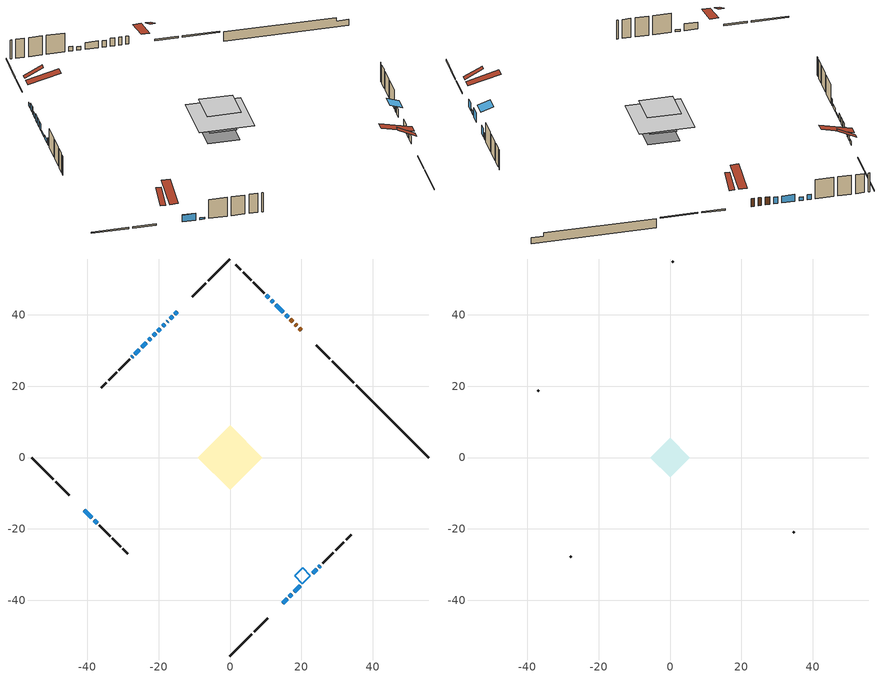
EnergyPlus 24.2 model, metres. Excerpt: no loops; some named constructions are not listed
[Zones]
conditioned space
 floor outside (Floor1 construction): -4.33,0 0,4.33 4.33,0 0,-4.33 z0.77
 floor outside (Floor3 construction): -2.26,0 0,2.26 2.26,0 0,-2.26 z0.77
 floor adiabatic (AdiabaticFloorConstruction): -9,0 0,9 9,0 0,-9 z3.21
 floor foundation (Slab1 construction): -5.07,0.12 -0.12,5.07 5.07,-0.12 0.12,-5.07 z-1.62
 wall outside (RimJoist1 construction): 0,-55.62 6.1,-49.52 / -55.62,0 -49.52,-6.1 / 0,55.62 -6.1,49.52 / 34.7,20.92 28.6,27.02 z0.77:1.07
 wall outside (RimJoist2 construction): 6.76,-48.86 10.56,-45.06 / -48.86,-6.76 -45.06,-10.56 / -6.76,48.86 -10.56,45.06 / 27.94,27.67 24.14,31.47 z0.77:1.07
 wall outside (AdiabaticWallConstruction 1): 19.92,35.7 19.42,36.19 / 18.77,36.85 18.27,37.34 / 17.62,38 16.94,38.68 z0.77:2.8
 wall outside (AdiabaticWallConstruction): 16.29,39.33 15.64,39.98 / -16.08,39.53 -16.73,38.89 / -19.54,36.08 -20.19,35.43 / -20.84,34.77 -21.49,34.13 / -22.15,33.47 -22.79,32.82 z0.77:2.5; 14.98,40.64 12.83,42.79 / -40.84,-14.78 -38.68,-16.94 z0.77:2.52; 12.17,43.45 11.52,44.1 / -14.78,40.84 -15.43,40.19 / -25.4,30.22 -26.64,28.98 z0.77:1.69; -17.39,38.23 -17.57,38.05 / -27.3,28.32 -27.48,28.14 z0.77:2.55; 14.78,-40.84 16,-39.61 z0.77:2.78; 16.66,-38.96 17.31,-38.31 z0.77:1.71; 17.96,-37.65 19.63,-35.98 z0.77:3.13; -18.22,37.39 -18.88,36.73 / 10.87,44.75 10.21,45.41 z0.77:1.99; -38.02,-17.59 -37.23,-18.39 z0.77:1.25; -23.45,32.17 -24.74,30.87 z0.77:1.23; 23.2,-32.42 24.26,-31.35 z0.77:2.85; 24.92,-30.7 25.32,-30.3 z0.77:2.3
 wall outside (Wall1 construction): 25.97,-29.65 28.95,-26.67 / -36.58,-19.04 -33.6,-22.02 / -28.13,27.48 -31.11,24.51 / 9.55,46.07 6.57,49.05 z0.77:5.65
 wall outside (Wall2 construction): 29.61,-26.01 31.87,-23.75 / -32.94,-22.68 -30.68,-24.94 / -31.77,23.85 -34.03,21.59 / 5.92,49.7 3.65,51.96 z0.77:5.65
 wall outside (Wall3 construction): 32.53,-23.09 33.93,-21.69 / -30.02,-25.6 -28.62,-27 / -34.69,20.93 -36.09,19.53 / 3,52.62 1.59,54.03 z0.77:5.65
 wall foundation (FoundationWall1 construction): 35.36,20.26,-1.62 35.36,20.26,0.77 53.59,2.03,0.77 53.59,2.03,-0.1 55.62,0,-0.1 55.62,0,-1.62
 window (WindowConstruction): 16.29,39.33 15.64,39.98 z0.77:2.5
 window (WindowConstruction 8): 14.98,40.64 12.83,42.79 z0.77:2.52
 window (WindowConstruction 9): 12.17,43.45 11.52,44.09 z0.77:1.68
 window (WindowConstruction 10): -14.78,40.84 -15.43,40.19 z0.77:1.68
 window (WindowConstruction 11): -16.09,39.53 -16.73,38.89 z0.77:2.5
 window (WindowConstruction 12): -17.39,38.23 -17.57,38.05 z0.77:2.55
 window (WindowConstruction 13): 14.78,-40.84 16,-39.61 z0.77:2.78
 window (WindowConstruction 14): 16.66,-38.96 17.31,-38.31 z0.77:1.71
 window (WindowConstruction 15): 17.96,-37.65 19.63,-35.98 z0.77:3.13
 window (WindowConstruction 16): -40.84,-14.78 -38.68,-16.94 z0.77:2.52
 window (WindowConstruction 19): -18.22,37.39 -18.88,36.73 z0.77:1.99
 window (WindowConstruction 1): -19.54,36.08 -20.19,35.43 z0.77:2.5
 window (WindowConstruction 17): -20.84,34.77 -21.49,34.13 z0.77:2.5
 window (WindowConstruction 20): -38.02,-17.59 -37.23,-18.39 z0.77:1.25
 window (WindowConstruction 2): -22.15,33.47 -22.79,32.82 z0.77:2.5
 window (WindowConstruction 3): -23.45,32.17 -24.74,30.87 z0.77:1.23
 window (WindowConstruction 4): -25.4,30.22 -26.64,28.98 z0.77:1.68
 window (WindowConstruction 5): -27.3,28.32 -27.48,28.14 z0.77:2.55
 window (WindowConstruction 6): 23.2,-32.41 24.26,-31.35 z0.77:2.85
 window (WindowConstruction 7): 24.92,-30.7 25.31,-30.3 z0.77:2.29
 window (WindowConstruction 18): 10.87,44.75 10.21,45.41 z0.77:1.99
 door (Door): 19.92,35.7 19.43,36.19 z0.77:2.8
 door (Door 1): 18.77,36.85 18.27,37.34 z0.77:2.8
 door (Door 2): 17.62,38 16.94,38.68 z0.77:2.8
 ceiling adiabatic (AdiabaticFloorConstruction): 0,-9 9,0 0,9 -9,0 z3.21
 roof outside (Roof1 construction): 12.07,-43.55,5.65 9.01,-40.49,7.81 8.15,-41.34,7.81 11.21,-44.4,5.65; -43.55,-12.07,5.65 -40.49,-9.01,7.81 -41.34,-8.15,7.81 -44.4,-11.21,5.65; -12.07,43.55,5.65 -9.01,40.49,7.81 -8.15,41.34,7.81 -11.21,44.4,5.65; 22.63,32.99,5.65 19.57,29.93,7.81 20.43,29.07,7.81 23.49,32.13,5.65
 roof outside (AdiabaticRoofConstruction): 22.55,-33.07,5.65 20.41,-30.93,6.66 18.15,-33.19,6.66 20.29,-35.33,5.65
 skylight (SkylightConstruction): 22.55,-33.07,5.65 20.41,-30.93,6.65 18.15,-33.19,6.65 20.29,-35.33,5.65
attic - vented
 floor to conditioned space (Floor4 construction Reversed): -5.51,0 0,5.51 5.51,0 0,-5.51 z5.65
 wall outside (Wall4 construction): 34.59,-21.03 34.86,-20.75 / -27.96,-27.66 -27.68,-27.94 / -36.75,18.87 -37.03,18.59 / 0.93,54.68 0.66,54.96 z0.77:5.65
 roof outside (Roof3 construction): 14.12,-41.49,5.65 8.7,-36.06,7.57 7.3,-37.46,7.57 12.73,-42.89,5.65; -41.49,-14.12,5.65 -36.06,-8.7,7.57 -37.46,-7.3,7.57 -42.89,-12.73,5.65; -14.12,41.49,5.65 -8.7,36.06,7.57 -7.3,37.46,7.57 -12.73,42.89,5.65; 20.58,35.04,5.65 15.15,29.61,7.57 16.55,28.21,7.57 21.97,33.64,5.65
[Material] Roughness=Rough; Thermal Absorptance=0.9
Name | Thickness {m} | Conductivity {W/m-K} | Density {kg/m3} | Specific Heat {J/kg-K} | Solar Absorptance | Visible Absorptance
ceiling loosefill ins | 0.254 | 0.0480833 | 16.02 | 1046.75 | 0.7 | 0.7
ceiling stud and cavity | 0.1397 | 0.154653 | 65.682 | 1177.47 | 0.7 | 0.7
gypsum board | 0.0127 | 0.160291 | 801 | 837.4 | 0.6 | 0.6
[Construction]
Floor4 construction: ceiling loosefill ins, ceiling stud and cavity, gypsum board
[EnergyManagementSystem:Program]
fridge_schedule_program: Set Tin = fridge_tin_s*(9.0/5.0)+32.0; Set fridge_schedule_act = 0; If (Hour == 0); Set fridge_schedule_act = (-0.487+0.019*Tin); ElseIf (Hour == 1); Set fridge_schedule_act = (-0.34+0.016*Tin); ElseIf (Hour == 2); Set fridge_schedule_act = (-0.37+0.017*Tin); ElseIf (Hour == 3); Set fridge_schedule_act = (-0.361+0.016*Tin); ElseIf (Hour == 4); Set fridge_schedule_act = (-0.515+0.018*Tin); ElseIf (Hour == 5); Set fridge_schedule_act = (-0.684+0.021*Tin); ElseIf (Hour == 6); Set fridge_schedule_act = (-0.471+0.019*Tin); ElseIf (Hour == 7); Set fridge_schedule_act = (-0.159+0.015*Tin); ElseIf (Hour == 8); Set fridge_schedule_act = (-0.079+0.015*Tin); ElseIf (Hour == 9); Set fridge_schedule_act = (-0.417+0.019*Tin); ElseIf (Hour == 10); Set fridge_schedule_act = (-0.411+0.018*Tin); ElseIf (Hour == 11); Set fridge_schedule_act = (-0.386+0.018*Tin); ElseIf (Hour == 12); Set fridge_schedule_act = (-0.24+0.016*Tin); ElseIf (Hour == 13); Set fridge_schedule_act = (-0.314+0.017*Tin); ElseIf (Hour == 14); Set fridge_schedule_act = (-0.16+0.015*Tin); ElseIf (Hour == 15); Set fridge_schedule_act = (-0.121+0.015*Tin); ElseIf (Hour == 16); Set fridge_schedule_act = (-0.469+0.02*Tin); ElseIf (Hour == 17); Set fridge_schedule_act = (-0.412+0.02*Tin); ElseIf (Hour == 18); Set fridge_schedule_act = (-0.091+0.017*Tin); ElseIf (Hour == 19); Set fridge_schedule_act = (0.077+0.014*Tin); ElseIf (Hour == 20); Set fridge_schedule_act = (-0.118+0.016*Tin); ElseIf (Hour == 21); Set fridge_schedule_act = (-0.247+0.017*Tin); ElseIf (Hour == 22); Set fridge_schedule_act = (-0.445+0.019*Tin); ElseIf (Hour == 23); Set fridge_schedule_act = (-0.544+0.02*Tin); EndIf
infil_program: Set p_m = 0.14; Set p_s = 0.22; Set s_m = 270; Set s_s = 370; Set z_m = 9.99744; Set z_s = 5.371813091850008; Set f_t = (((s_m/z_m)^p_m)*((z_s/s_s)^p_s)); Set Tdiff = tin_s-tout_s; Set dT = @Abs Tdiff; Set c = 0.0482; Set Cs = 0.1025; Set Cw = 0.1517; Set n = 0.65; Set sft = (f_t*0.54); Set temp1 = ((c*Cw)*((sft*site_vw_s)^(2*n)))^2; Set Qinf = (((c*Cs*(dT^n))^2)+temp1)^0.5; Set Qinf = (@Max Qinf 0); Set mech_vent_house_fan_sensible_load_act = 0.0; Set mech_vent_house_fan_latent_load_act = 0.0; Set OASupInPb = out_pb_s; Set OASupInTemp = tout_s; Set OASupInW = out_wt_s; Set OASupRho = (@RhoAirFnPbTdbW OASupInPb OASupInTemp OASupInW); Set OASupCp = (@CpAirFnW OASupInW); Set OASupInEnth = (@HFnTdbW OASupInTemp OASupInW); Set ZoneTemp = tin_s; Set ZoneW = win_s; Set ZoneCp = (@CpAirFnW ZoneW); Set ZoneAirEnth = (@HFnTdbW ZoneTemp ZoneW); Set mech_vent_house_fan_cfis_act = 0.0; Set QWHV_cfis_sup = 0.0; Set QWHV_cfis_suppl_sup = 0.0; Set QWHV_cfis_suppl_exh = 0.0; Set Qrange = 0; Set Qrange = Qrange + 0.075 * mech_vent_range_fan_0_sch_s; Set Qbath = 0; Set Qbath = Qbath + 0.066 * mech_vent_bath_fan_0_sch_s; Set Qdryer = 0; Set Qdryer = Qdryer + 0.00308 * clothes_dryer_exhaust_0_sch_s; Set QWHV_sup = 0.0; Set QWHV_exh = 0.00125; Set Qsupply = QWHV_sup + QWHV_cfis_sup + QWHV_cfis_suppl_sup; Set Qexhaust = Qrange + Qbath + Qdryer + QWHV_exh + QWHV_cfis_suppl_exh; Set Qfan = (@Max Qexhaust Qsupply); Set Qducts = 0; If Qducts < 0; Set Qsupply = Qsupply - Qducts; Else; Set Qexhaust = Qexhaust + Qducts; EndIf; Set Qfan_with_ducts = (@Max Qexhaust Qsupply); Set Qimb = (@Abs (Qsupply - Qexhaust)); If Qinf + Qimb > 0; Set Qtot = Qfan_with_ducts + (Qinf^2) / (Qinf + Qimb); Else; Set Qtot = Qfan_with_ducts; EndIf; Set Qinf_adj = Qtot - Qfan; Set infil_flow_act = Qinf_adj; Set infil_program_Qinf = Qinf_adj; Set infil_program_Qfan = Qfan; Set Qload = Qfan; Set Effectiveness_Sens = 0.0; Set Effectiveness_Lat = 0.0; Set Fan_MFR = Qload * OASupRho; Set ZoneInEnth = OASupInEnth; Set ZoneInTemp = OASupInTemp; Set FanTotalToCond = Fan_MFR * (ZoneInEnth - ZoneAirEnth); Set FanSensToCond = Fan_MFR * ZoneCp * (ZoneInTemp - ZoneTemp); Set FanLatToCond = FanTotalToCond - FanSensToCond; Set mech_vent_house_fan_sensible_load_act = mech_vent_house_fan_sensible_load_act + FanSensToCond; Set mech_vent_house_fan_latent_load_act = mech_vent_house_fan_latent_load_act + FanLatToCond
natural_vent_program: Set Tin = tin_s; Set Tout = tout_s; Set Wout = out_wt_s; Set Pbar = out_pb_s; Set Phiout = (@RhFnTdbWPb Tout Wout Pbar); Set MaxHR = 0.0115; Set Tnvsp = (htg_sp_s + clg_sp_s) / 2; Set NVavail = natural_vent_s; Set ClgSsnAvail = cool_season; Set Qnv = 0; Set Qwhf = 0; Set whole_house_fan_mix_act = 0; Set whole_house_fan_act = 0; If ((Wout < MaxHR) && (Tin > Tout) && (Tin > Tnvsp) && (ClgSsnAvail > 0)); Set WHF_Flow = 0; Set Adj = (Tin-Tnvsp)/(Tin-Tout); Set Adj = (@Min Adj 1); Set Adj = (@Max Adj 0); If (WHF_Flow > 0); Set Qwhf = WHF_Flow*Adj; Set whole_house_fan_mix_act = WHF_Flow*Adj; Set WHF_W = 0; Set whole_house_fan_act = WHF_W*Adj; ElseIf (NVavail > 0); Set NVArea = 0.0; Set Cs = 0.0001975782101706479; Set Cw = 3.2905284408655275e-05; Set Tdiff = Tin-Tout; Set dT = (@Abs Tdiff); Set Vwind = site_vw_s; Set SGNV = NVArea*Adj*((((Cs*dT)+(Cw*(Vwind^2)))^0.5)/1000); Set MaxNV = 3.335556200616192; Set Qnv = (@Min SGNV MaxNV); EndIf; EndIf; Set natural_vent_flow_act = Qnv; Set whole_house_fan_flow_act = Qwhf; Set natural_vent_program_Qnv = Qnv; Set natural_vent_program_Qwhf = Qwhf
total_airflows_program: Set total_infil_flow_rate = 0; Set total_mechvent_flow_rate = 0; Set total_natvent_flow_rate = 0; Set total_whf_flow_rate = 0; Set total_infil_flow_rate = total_infil_flow_rate + (infil_program_Qinf * 1); Set total_mechvent_flow_rate = total_mechvent_flow_rate + (infil_program_Qfan * 1); Set total_natvent_flow_rate = total_natvent_flow_rate + (natural_vent_program_Qnv * 1); Set total_whf_flow_rate = total_whf_flow_rate + (natural_vent_program_Qwhf * 1)
total_loads_program: Set loads_htg_tot = 0; Set loads_clg_tot = 0; If htg_load_cond > 0; Set loads_htg_tot = loads_htg_tot + (htg_load_cond - clg_load_cond) * 1.0; EndIf; Set loads_htg_tot = (@Max loads_htg_tot 0); If clg_load_cond > 0; Set loads_clg_tot = loads_clg_tot + (clg_load_cond - htg_load_cond) * 0.0; EndIf; Set loads_clg_tot = (@Max loads_clg_tot 0)
unit_heater_supply_fan_disaggregate_program: Set unit_heater_supply_fan_primary_htg = 0; If unit_heater_htg_coil_s > 0; Set unit_heater_supply_fan_primary_htg = unit_heater_supply_fan_s; EndIf
unmet_hours_program: Set htg_unmet_hours = 0; Set clg_unmet_hours = 0; Set unit_htg_unmet_hours = 0; If ((DayOfYear >= 1) && (DayOfYear <= 365)); Set unit_htg_unmet_hours = unit_htg_unmet_hours + conditioned_space_htg_unmet_s; If unit_htg_unmet_hours > htg_unmet_hours; Set htg_unmet_hours = unit_htg_unmet_hours; EndIf; EndIf
water_heater_EC_adj: If WarmupFlag == 0; Set dhw_e_cons = water_heater_energy + water_heater_on_cycle_parasitic + water_heater_off_cycle_parasitic; Set water_heater_ec_adj_act = 0.0 * dhw_e_cons / 1; EndIf
[EnergyManagementSystem:ProgramCallingManager]
component_loads_program_calling_manager: EndOfZoneTimestepAfterZoneReporting; component_loads_program
fridge_schedule_program_calling_manager: BeginZoneTimestepAfterInitHeatBalance; fridge_schedule_program
infil_program_calling_manager: BeginZoneTimestepAfterInitHeatBalance; infil_program
natural_vent_program_calling_manager: BeginZoneTimestepAfterInitHeatBalance; natural_vent_program
total_airflows_program_calling_manager: EndOfZoneTimestepAfterZoneReporting; total_airflows_program
total_loads_program_calling_manager: EndOfZoneTimestepAfterZoneReporting; total_loads_program
unit_heater_supply_fan_disaggregate_program_calling_manager: EndOfSystemTimestepBeforeHVACReporting; unit_heater_supply_fan_disaggregate_program
unmet_hours_program_calling_manager: EndOfZoneTimestepBeforeZoneReporting; unmet_hours_program
water_heater_EC_adj_ProgramManager: EndOfSystemTimestepBeforeHVACReporting; water_heater_EC_adj
[EnergyManagementSystem:OutputVariable] Type of Data in Variable=Summed
Name | EMS Variable | Update Frequency | EMS Program or Subroutine | Units
unit heater supply fan disaggregate htg primary | unit_heater_supply_fan_primary_htg | SystemTimestep | unit_heater_supply_fan_disaggregate_program | J
loads_htg_tot_peakload_outvar; loads_htg_tot_annual_outvar; Energy Management System Output Variable 1; Energy Management System Output Variable 45 | loads_htg_tot | ZoneTimestep | total_loads_program | J
loads_clg_tot_peakload_outvar; loads_clg_tot_annual_outvar; Energy Management System Output Variable 2; Energy Management System Output Variable 46 | loads_clg_tot | ZoneTimestep | total_loads_program | J
htg_unmet_hours_annual_outvar; Energy Management System Output Variable 3 | htg_unmet_hours | ZoneTimestep | unmet_hours_program | hr
clg_unmet_hours_annual_outvar; Energy Management System Output Variable 4 | clg_unmet_hours | ZoneTimestep | unmet_hours_program | hr
loads_htg_roofs_annual_outvar; Energy Management System Output Variable 5 | loads_htg_roofs | ZoneTimestep | component_loads_program | J
loads_htg_ceilings_annual_outvar; Energy Management System Output Variable 6 | loads_htg_ceilings | ZoneTimestep | component_loads_program | J
loads_htg_walls_annual_outvar; Energy Management System Output Variable 7 | loads_htg_walls | ZoneTimestep | component_loads_program | J
loads_htg_rim_joists_annual_outvar; Energy Management System Output Variable 8 | loads_htg_rim_joists | ZoneTimestep | component_loads_program | J
loads_htg_foundation_walls_annual_outvar; Energy Management System Output Variable 9 | loads_htg_foundation_walls | ZoneTimestep | component_loads_program | J
loads_htg_doors_annual_outvar; Energy Management System Output Variable 10 | loads_htg_doors | ZoneTimestep | component_loads_program | J
loads_htg_windows_conduction_annual_outvar; Energy Management System Output Variable 11 | loads_htg_windows_conduction | ZoneTimestep | component_loads_program | J
loads_htg_windows_solar_annual_outvar; Energy Management System Output Variable 12 | loads_htg_windows_solar | ZoneTimestep | component_loads_program | J
loads_htg_skylights_conduction_annual_outvar; Energy Management System Output Variable 13 | loads_htg_skylights_conduction | ZoneTimestep | component_loads_program | J
loads_htg_skylights_solar_annual_outvar; Energy Management System Output Variable 14 | loads_htg_skylights_solar | ZoneTimestep | component_loads_program | J
loads_htg_floors_annual_outvar; Energy Management System Output Variable 15 | loads_htg_floors | ZoneTimestep | component_loads_program | J
loads_htg_slabs_annual_outvar; Energy Management System Output Variable 16 | loads_htg_slabs | ZoneTimestep | component_loads_program | J
loads_htg_internal_mass_annual_outvar; Energy Management System Output Variable 17 | loads_htg_internal_mass | ZoneTimestep | component_loads_program | J
loads_htg_infil_annual_outvar; Energy Management System Output Variable 18 | loads_htg_infil | ZoneTimestep | component_loads_program | J
loads_htg_natvent_annual_outvar; Energy Management System Output Variable 19 | loads_htg_natvent | ZoneTimestep | component_loads_program | J
loads_htg_mechvent_annual_outvar; Energy Management System Output Variable 20 | loads_htg_mechvent | ZoneTimestep | component_loads_program | J
loads_htg_whf_annual_outvar; Energy Management System Output Variable 21 | loads_htg_whf | ZoneTimestep | component_loads_program | J
loads_htg_ducts_annual_outvar; Energy Management System Output Variable 22 | loads_htg_ducts | ZoneTimestep | component_loads_program | J
loads_htg_intgains_annual_outvar; Energy Management System Output Variable 23 | loads_htg_intgains | ZoneTimestep | component_loads_program | J
loads_htg_lighting_annual_outvar; Energy Management System Output Variable 24 | loads_htg_lighting | ZoneTimestep | component_loads_program | J
loads_clg_roofs_annual_outvar; Energy Management System Output Variable 25 | loads_clg_roofs | ZoneTimestep | component_loads_program | J
loads_clg_ceilings_annual_outvar; Energy Management System Output Variable 26 | loads_clg_ceilings | ZoneTimestep | component_loads_program | J
loads_clg_walls_annual_outvar; Energy Management System Output Variable 27 | loads_clg_walls | ZoneTimestep | component_loads_program | J
loads_clg_rim_joists_annual_outvar; Energy Management System Output Variable 28 | loads_clg_rim_joists | ZoneTimestep | component_loads_program | J
loads_clg_foundation_walls_annual_outvar; Energy Management System Output Variable 29 | loads_clg_foundation_walls | ZoneTimestep | component_loads_program | J
loads_clg_doors_annual_outvar; Energy Management System Output Variable 30 | loads_clg_doors | ZoneTimestep | component_loads_program | J
loads_clg_windows_conduction_annual_outvar; Energy Management System Output Variable 31 | loads_clg_windows_conduction | ZoneTimestep | component_loads_program | J
loads_clg_windows_solar_annual_outvar; Energy Management System Output Variable 32 | loads_clg_windows_solar | ZoneTimestep | component_loads_program | J
loads_clg_skylights_conduction_annual_outvar; Energy Management System Output Variable 33 | loads_clg_skylights_conduction | ZoneTimestep | component_loads_program | J
loads_clg_skylights_solar_annual_outvar; Energy Management System Output Variable 34 | loads_clg_skylights_solar | ZoneTimestep | component_loads_program | J
loads_clg_floors_annual_outvar; Energy Management System Output Variable 35 | loads_clg_floors | ZoneTimestep | component_loads_program | J
loads_clg_slabs_annual_outvar; Energy Management System Output Variable 36 | loads_clg_slabs | ZoneTimestep | component_loads_program | J
loads_clg_internal_mass_annual_outvar; Energy Management System Output Variable 37 | loads_clg_internal_mass | ZoneTimestep | component_loads_program | J
loads_clg_infil_annual_outvar; Energy Management System Output Variable 38 | loads_clg_infil | ZoneTimestep | component_loads_program | J
loads_clg_natvent_annual_outvar; Energy Management System Output Variable 39 | loads_clg_natvent | ZoneTimestep | component_loads_program | J
loads_clg_mechvent_annual_outvar; Energy Management System Output Variable 40 | loads_clg_mechvent | ZoneTimestep | component_loads_program | J
loads_clg_whf_annual_outvar; Energy Management System Output Variable 41 | loads_clg_whf | ZoneTimestep | component_loads_program | J
loads_clg_ducts_annual_outvar; Energy Management System Output Variable 42 | loads_clg_ducts | ZoneTimestep | component_loads_program | J
loads_clg_intgains_annual_outvar; Energy Management System Output Variable 43 | loads_clg_intgains | ZoneTimestep | component_loads_program | J
loads_clg_lighting_annual_outvar; Energy Management System Output Variable 44 | loads_clg_lighting | ZoneTimestep | component_loads_program | J
[Schedule:Day:Interval]
interior lighting schedule day: No, 01:00, 0.108182, 04:00, 0.0901515, 05:00, 0.0991667, 06:00, 0.162273, 07:00, 0.270455, 08:00, 0.342576, 10:00, 0.369621, 11:00, 0.351591, 12:00, 0.333561, 13:00, 0.324545, 14:00, 0.31553, 15:00, 0.333561, 16:00, 0.369621, 17:00, 0.450758, 18:00, 0.585985, 19:00, 0.775303, 20:00, 0.955606, 21:00, 0.991667, 22:00, 0.712197, 23:00, 0.360606, 24:00, 0.162273
interior lighting schedule day 1: No, 01:00, 0.100909, 04:00, 0.0840909, 05:00, 0.0925, 06:00, 0.151364, 07:00, 0.252273, 08:00, 0.319545, 10:00, 0.344773, 11:00, 0.327955, 12:00, 0.311136, 13:00, 0.302727, 14:00, 0.294318, 15:00, 0.311136, 16:00, 0.344773, 17:00, 0.420455, 18:00, 0.546591, 19:00, 0.723182, 20:00, 0.891364, 21:00, 0.925, 22:00, 0.664318, 23:00, 0.336364, 24:00, 0.151364
interior lighting schedule day 2: No, 01:00, 0.0927273, 04:00, 0.0772727, 05:00, 0.085, 06:00, 0.139091, 07:00, 0.231818, 08:00, 0.293636, 10:00, 0.316818, 11:00, 0.301364, 12:00, 0.285909, 13:00, 0.278182, 14:00, 0.270455, 15:00, 0.285909, 16:00, 0.316818, 17:00, 0.386364, 18:00, 0.502273, 19:00, 0.664545, 20:00, 0.819091, 21:00, 0.85, 22:00, 0.610455, 23:00, 0.309091, 24:00, 0.139091
interior lighting schedule day 3: No, 01:00, 0.0845455, 04:00, 0.0704545, 05:00, 0.0775, 06:00, 0.126818, 07:00, 0.211364, 08:00, 0.267727, 10:00, 0.288864, 11:00, 0.274773, 12:00, 0.260682, 13:00, 0.253636, 14:00, 0.246591, 15:00, 0.260682, 16:00, 0.288864, 17:00, 0.352273, 18:00, 0.457955, 19:00, 0.605909, 20:00, 0.746818, 21:00, 0.775, 22:00, 0.556591, 23:00, 0.281818, 24:00, 0.126818
interior lighting schedule day 4: No, 01:00, 0.0763636, 04:00, 0.0636364, 05:00, 0.07, 06:00, 0.114545, 07:00, 0.190909, 08:00, 0.241818, 10:00, 0.260909, 11:00, 0.248182, 12:00, 0.235455, 13:00, 0.229091, 14:00, 0.222727, 15:00, 0.235455, 16:00, 0.260909, 17:00, 0.318182, 18:00, 0.413636, 19:00, 0.547273, 20:00, 0.674545, 21:00, 0.7, 22:00, 0.502727, 23:00, 0.254545, 24:00, 0.114545
interior lighting schedule day 5: No, 01:00, 0.0727273, 04:00, 0.0606061, 05:00, 0.0666667, 06:00, 0.109091, 07:00, 0.181818, 08:00, 0.230303, 10:00, 0.248485, 11:00, 0.236364, 12:00, 0.224242, 13:00, 0.218182, 14:00, 0.212121, 15:00, 0.224242, 16:00, 0.248485, 17:00, 0.30303, 18:00, 0.393939, 19:00, 0.521212, 20:00, 0.642424, 21:00, 0.666667, 22:00, 0.478788, 23:00, 0.242424, 24:00, 0.109091
interior lighting schedule day 6: No, 01:00, 0.0745455, 04:00, 0.0621212, 05:00, 0.0683333, 06:00, 0.111818, 07:00, 0.186364, 08:00, 0.236061, 10:00, 0.254697, 11:00, 0.242273, 12:00, 0.229848, 13:00, 0.223636, 14:00, 0.217424, 15:00, 0.229848, 16:00, 0.254697, 17:00, 0.310606, 18:00, 0.403788, 19:00, 0.534242, 20:00, 0.658485, 21:00, 0.683333, 22:00, 0.490758, 23:00, 0.248485, 24:00, 0.111818
interior lighting schedule day 7: No, 01:00, 0.08, 04:00, 0.0666667, 05:00, 0.0733333, 06:00, 0.12, 07:00, 0.2, 08:00, 0.253333, 10:00, 0.273333, 11:00, 0.26, 12:00, 0.246667, 13:00, 0.24, 14:00, 0.233333, 15:00, 0.246667, 16:00, 0.273333, 17:00, 0.333333, 18:00, 0.433333, 19:00, 0.573333, 20:00, 0.706667, 21:00, 0.733333, 22:00, 0.526667, 23:00, 0.266667, 24:00, 0.12
interior lighting schedule day 8: No, 01:00, 0.0890909, 04:00, 0.0742424, 05:00, 0.0816667, 06:00, 0.133636, 07:00, 0.222727, 08:00, 0.282121, 10:00, 0.304394, 11:00, 0.289545, 12:00, 0.274697, 13:00, 0.267273, 14:00, 0.259848, 15:00, 0.274697, 16:00, 0.304394, 17:00, 0.371212, 18:00, 0.482576, 19:00, 0.638485, 20:00, 0.78697, 21:00, 0.816667, 22:00, 0.586515, 23:00, 0.29697, 24:00, 0.133636
interior lighting schedule day 9: No, 01:00, 0.0972727, 04:00, 0.0810606, 05:00, 0.0891667, 06:00, 0.145909, 07:00, 0.243182, 08:00, 0.30803, 10:00, 0.332348, 11:00, 0.316136, 12:00, 0.299924, 13:00, 0.291818, 14:00, 0.283712, 15:00, 0.299924, 16:00, 0.332348, 17:00, 0.405303, 18:00, 0.526894, 19:00, 0.697121, 20:00, 0.859242, 21:00, 0.891667, 22:00, 0.640379, 23:00, 0.324242, 24:00, 0.145909
interior lighting schedule day 10: No, 01:00, 0.105455, 04:00, 0.0878788, 05:00, 0.0966667, 06:00, 0.158182, 07:00, 0.263636, 08:00, 0.333939, 10:00, 0.360303, 11:00, 0.342727, 12:00, 0.325152, 13:00, 0.316364, 14:00, 0.307576, 15:00, 0.325152, 16:00, 0.360303, 17:00, 0.439394, 18:00, 0.571212, 19:00, 0.755758, 20:00, 0.931515, 21:00, 0.966667, 22:00, 0.694242, 23:00, 0.351515, 24:00, 0.158182
interior lighting schedule day 11: No, 01:00, 0.109091, 04:00, 0.0909091, 05:00, 0.1, 06:00, 0.163636, 07:00, 0.272727, 08:00, 0.345455, 10:00, 0.372727, 11:00, 0.354545, 12:00, 0.336364, 13:00, 0.327273, 14:00, 0.318182, 15:00, 0.336364, 16:00, 0.372727, 17:00, 0.454545, 18:00, 0.590909, 19:00, 0.781818, 20:00, 0.963636, 21:00, 1, 22:00, 0.718182, 23:00, 0.363636, 24:00, 0.163636
interior lighting schedule default day; occupants schedule default day; clothes dryer schedule default day; cooking range schedule default day; mech vent bath fan 0 schedule default day; mech vent range fan 0 schedule default day; misc plug loads schedule default day; general water use schedule default day; heating setpoint default day; cooling setpoint default day; clothes dryer exhaust 0 schedule default day; cooling season schedule day; cooling season schedule day 2; cooling season schedule default day; exterior lighting schedule default day; natural vent schedule default day: No, 24:00, 0
occupants schedule day: No, 05:00, 0.426829, 06:00, 0.719512, 07:00, 1, 08:00, 0.670732, 09:00, 0.329268, 14:00, 0.170732, 15:00, 0.231707, 16:00, 0.329268, 17:00, 0.5, 18:00, 0.670732, 19:00, 0.829268, 21:00, 1, 22:00, 0.853659, 23:00, 0.646341, 24:00, 0.426829
clothes dryer schedule day; clothes dryer exhaust 0 schedule day: No, 01:00, 0.123457, 02:00, 0.0740741, 03:00, 0.0493827, 04:00, 0.0246914, 05:00, 0.0493827, 06:00, 0.0740741, 07:00, 0.197531, 08:00, 0.395062, 09:00, 0.592593, 10:00, 0.839506, 11:00, 0.962963, 12:00, 1, 13:00, 0.91358, 14:00, 0.82716, 15:00, 0.716049, 16:00, 0.753086, 17:00, 0.679012, 18:00, 0.666667, 20:00, 0.62963, 21:00, 0.641975, 22:00, 0.666667, 23:00, 0.54321, 24:00, 0.296296
cooking range schedule day: No, 05:00, 0.0597015, 06:00, 0.11194, 07:00, 0.171642, 08:00, 0.291045, 11:00, 0.343284, 12:00, 0.402985, 13:00, 0.462687, 14:00, 0.343284, 15:00, 0.291045, 16:00, 0.402985, 17:00, 0.567164, 18:00, 1, 19:00, 0.850746, 20:00, 0.432836, 21:00, 0.291045, 22:00, 0.231343, 23:00, 0.171642, 24:00, 0.11194
mech vent bath fan 0 schedule day: No, 07:00, 0, 08:00, 1, 09:00, 0.2, 24:00, 0
mech vent range fan 0 schedule day: No, 18:00, 0, 19:00, 1, 20:00, 0.2, 24:00, 0
misc plug loads schedule day: No, 06:00, 0.705882, 07:00, 0.745098, 08:00, 0.803922, 15:00, 0.823529, 16:00, 0.862745, 17:00, 0.921569, 18:00, 0.980392, 19:00, 1, 20:00, 0.980392, 21:00, 0.941176, 22:00, 0.862745, 23:00, 0.784314, 24:00, 0.72549
general water use schedule day: No, 01:00, 0.315068, 03:00, 0.287671, 04:00, 0.342466, 05:00, 0.369863, 06:00, 0.520548, 07:00, 0.60274, 08:00, 0.534247, 10:00, 0.506849, 11:00, 0.465753, 14:00, 0.479452, 15:00, 0.534247, 16:00, 0.589041, 17:00, 0.69863, 18:00, 0.876712, 19:00, 0.890411, 20:00, 0.986301, 21:00, 1, 22:00, 0.863014, 23:00, 0.616438, 24:00, 0.465753
heating setpoint day: No, 07:00, 18, 23:00, 21, 24:00, 18
cooling setpoint day: No, 24:00, 25
cooling season schedule day 1: No, 24:00, 1
exterior lighting schedule day: No, 01:00, 0.566667, 03:00, 0.524167, 05:00, 0.495833, 06:00, 0.5525, 07:00, 0.623333, 08:00, 0.580833, 09:00, 0.439167, 10:00, 0.354167, 12:00, 0.34, 13:00, 0.354167, 14:00, 0.396667, 15:00, 0.425, 16:00, 0.495833, 17:00, 0.623333, 18:00, 0.793333, 19:00, 0.906667, 20:00, 0.963333, 21:00, 0.991667, 22:00, 0.920833, 23:00, 0.793333, 24:00, 0.665833
exterior lighting schedule day 1: No, 01:00, 0.528571, 03:00, 0.488929, 05:00, 0.4625, 06:00, 0.515357, 07:00, 0.581429, 08:00, 0.541786, 09:00, 0.409643, 10:00, 0.330357, 12:00, 0.317143, 13:00, 0.330357, 14:00, 0.37, 15:00, 0.396429, 16:00, 0.4625, 17:00, 0.581429, 18:00, 0.74, 19:00, 0.845714, 20:00, 0.898571, 21:00, 0.925, 22:00, 0.858929, 23:00, 0.74, 24:00, 0.621071
exterior lighting schedule day 10: No, 01:00, 0.552381, 03:00, 0.510952, 05:00, 0.483333, 06:00, 0.538571, 07:00, 0.607619, 08:00, 0.56619, 09:00, 0.428095, 10:00, 0.345238, 12:00, 0.331429, 13:00, 0.345238, 14:00, 0.386667, 15:00, 0.414286, 16:00, 0.483333, 17:00, 0.607619, 18:00, 0.773333, 19:00, 0.88381, 20:00, 0.939048, 21:00, 0.966667, 22:00, 0.897619, 23:00, 0.773333, 24:00, 0.649048
exterior lighting schedule day 11: No, 01:00, 0.571429, 03:00, 0.528571, 05:00, 0.5, 06:00, 0.557143, 07:00, 0.628571, 08:00, 0.585714, 09:00, 0.442857, 10:00, 0.357143, 12:00, 0.342857, 13:00, 0.357143, 14:00, 0.4, 15:00, 0.428571, 16:00, 0.5, 17:00, 0.628571, 18:00, 0.8, 19:00, 0.914286, 20:00, 0.971429, 21:00, 1, 22:00, 0.928571, 23:00, 0.8, 24:00, 0.671429
exterior lighting schedule day 2: No, 01:00, 0.485714, 03:00, 0.449286, 05:00, 0.425, 06:00, 0.473571, 07:00, 0.534286, 08:00, 0.497857, 09:00, 0.376429, 10:00, 0.303571, 12:00, 0.291429, 13:00, 0.303571, 14:00, 0.34, 15:00, 0.364286, 16:00, 0.425, 17:00, 0.534286, 18:00, 0.68, 19:00, 0.777143, 20:00, 0.825714, 21:00, 0.85, 22:00, 0.789286, 23:00, 0.68, 24:00, 0.570714
exterior lighting schedule day 3: No, 01:00, 0.442857, 03:00, 0.409643, 05:00, 0.3875, 06:00, 0.431786, 07:00, 0.487143, 08:00, 0.453929, 09:00, 0.343214, 10:00, 0.276786, 12:00, 0.265714, 13:00, 0.276786, 14:00, 0.31, 15:00, 0.332143, 16:00, 0.3875, 17:00, 0.487143, 18:00, 0.62, 19:00, 0.708571, 20:00, 0.752857, 21:00, 0.775, 22:00, 0.719643, 23:00, 0.62, 24:00, 0.520357
exterior lighting schedule day 4: No, 01:00, 0.4, 03:00, 0.37, 05:00, 0.35, 06:00, 0.39, 07:00, 0.44, 08:00, 0.41, 09:00, 0.31, 10:00, 0.25, 12:00, 0.24, 13:00, 0.25, 14:00, 0.28, 15:00, 0.3, 16:00, 0.35, 17:00, 0.44, 18:00, 0.56, 19:00, 0.64, 20:00, 0.68, 21:00, 0.7, 22:00, 0.65, 23:00, 0.56, 24:00, 0.47
exterior lighting schedule day 5: No, 01:00, 0.380952, 03:00, 0.352381, 05:00, 0.333333, 06:00, 0.371429, 07:00, 0.419048, 08:00, 0.390476, 09:00, 0.295238, 10:00, 0.238095, 12:00, 0.228571, 13:00, 0.238095, 14:00, 0.266667, 15:00, 0.285714, 16:00, 0.333333, 17:00, 0.419048, 18:00, 0.533333, 19:00, 0.609524, 20:00, 0.647619, 21:00, 0.666667, 22:00, 0.619048, 23:00, 0.533333, 24:00, 0.447619
exterior lighting schedule day 6: No, 01:00, 0.390476, 03:00, 0.36119, 05:00, 0.341667, 06:00, 0.380714, 07:00, 0.429524, 08:00, 0.400238, 09:00, 0.302619, 10:00, 0.244048, 12:00, 0.234286, 13:00, 0.244048, 14:00, 0.273333, 15:00, 0.292857, 16:00, 0.341667, 17:00, 0.429524, 18:00, 0.546667, 19:00, 0.624762, 20:00, 0.66381, 21:00, 0.683333, 22:00, 0.634524, 23:00, 0.546667, 24:00, 0.45881
exterior lighting schedule day 7: No, 01:00, 0.419048, 03:00, 0.387619, 05:00, 0.366667, 06:00, 0.408571, 07:00, 0.460952, 08:00, 0.429524, 09:00, 0.324762, 10:00, 0.261905, 12:00, 0.251429, 13:00, 0.261905, 14:00, 0.293333, 15:00, 0.314286, 16:00, 0.366667, 17:00, 0.460952, 18:00, 0.586667, 19:00, 0.670476, 20:00, 0.712381, 21:00, 0.733333, 22:00, 0.680952, 23:00, 0.586667, 24:00, 0.492381
exterior lighting schedule day 8: No, 01:00, 0.466667, 03:00, 0.431667, 05:00, 0.408333, 06:00, 0.455, 07:00, 0.513333, 08:00, 0.478333, 09:00, 0.361667, 10:00, 0.291667, 12:00, 0.28, 13:00, 0.291667, 14:00, 0.326667, 15:00, 0.35, 16:00, 0.408333, 17:00, 0.513333, 18:00, 0.653333, 19:00, 0.746667, 20:00, 0.793333, 21:00, 0.816667, 22:00, 0.758333, 23:00, 0.653333, 24:00, 0.548333
exterior lighting schedule day 9: No, 01:00, 0.509524, 03:00, 0.47131, 05:00, 0.445833, 06:00, 0.496786, 07:00, 0.560476, 08:00, 0.522262, 09:00, 0.394881, 10:00, 0.318452, 12:00, 0.305714, 13:00, 0.318452, 14:00, 0.356667, 15:00, 0.382143, 16:00, 0.445833, 17:00, 0.560476, 18:00, 0.713333, 19:00, 0.815238, 20:00, 0.86619, 21:00, 0.891667, 22:00, 0.827976, 23:00, 0.713333, 24:00, 0.59869
[Schedule:Week:Daily]
general water use schedule Week Rule - Jan1-Dec31: general water use schedule day, general water use schedule day, general water use schedule day, general water use schedule day, general water use schedule day, general water use schedule day, general water use schedule day, general water use schedule default day, general water use schedule default day, general water use schedule default day, general water use schedule default day, general water use schedule default day
heating setpoint Week Rule - Jan1-Dec31: heating setpoint day, heating setpoint day, heating setpoint day, heating setpoint day, heating setpoint day, heating setpoint day, heating setpoint day, heating setpoint default day, heating setpoint default day, heating setpoint default day, heating setpoint default day, heating setpoint default day
cooling setpoint Week Rule - Jan1-Dec31: cooling setpoint day, cooling setpoint day, cooling setpoint day, cooling setpoint day, cooling setpoint day, cooling setpoint day, cooling setpoint day, cooling setpoint default day, cooling setpoint default day, cooling setpoint default day, cooling setpoint default day, cooling setpoint default day
clothes dryer exhaust 0 schedule Week Rule - Jan1-Dec31: clothes dryer exhaust 0 schedule day, clothes dryer exhaust 0 schedule day, clothes dryer exhaust 0 schedule day, clothes dryer exhaust 0 schedule day, clothes dryer exhaust 0 schedule day, clothes dryer exhaust 0 schedule day, clothes dryer exhaust 0 schedule day, clothes dryer exhaust 0 schedule default day, clothes dryer exhaust 0 schedule default day, clothes dryer exhaust 0 schedule default day, clothes dryer exhaust 0 schedule default day, clothes dryer exhaust 0 schedule default day
cooling season schedule Week Rule - Jan1-May26: cooling season schedule day, cooling season schedule day, cooling season schedule day, cooling season schedule day, cooling season schedule day, cooling season schedule day, cooling season schedule day, cooling season schedule default day, cooling season schedule default day, cooling season schedule default day, cooling season schedule default day, cooling season schedule default day
cooling season schedule Week Rule - May27-Jun2: cooling season schedule day, cooling season schedule day, cooling season schedule day, cooling season schedule day, cooling season schedule day, cooling season schedule day 1, cooling season schedule day 1, cooling season schedule default day, cooling season schedule default day, cooling season schedule default day, cooling season schedule default day, cooling season schedule default day
cooling season schedule Week Rule - Jun3-Aug25: cooling season schedule day 1, cooling season schedule day 1, cooling season schedule day 1, cooling season schedule day 1, cooling season schedule day 1, cooling season schedule day 1, cooling season schedule day 1, cooling season schedule default day, cooling season schedule default day, cooling season schedule default day, cooling season schedule default day, cooling season schedule default day
cooling season schedule Week Rule - Aug26-Sep1: cooling season schedule day 1, cooling season schedule day 1, cooling season schedule day 1, cooling season schedule day 1, cooling season schedule day 1, cooling season schedule day 1, cooling season schedule day 2, cooling season schedule default day, cooling season schedule default day, cooling season schedule default day, cooling season schedule default day, cooling season schedule default day
cooling season schedule Week Rule - Sep2-Dec31: cooling season schedule day 2, cooling season schedule day 2, cooling season schedule day 2, cooling season schedule day 2, cooling season schedule day 2, cooling season schedule day 2, cooling season schedule day 2, cooling season schedule default day, cooling season schedule default day, cooling season schedule default day, cooling season schedule default day, cooling season schedule default day
exterior lighting schedule Week Rule - Jan1-Jan27: exterior lighting schedule day, exterior lighting schedule day, exterior lighting schedule day, exterior lighting schedule day, exterior lighting schedule day, exterior lighting schedule day, exterior lighting schedule day, exterior lighting schedule default day, exterior lighting schedule default day, exterior lighting schedule default day, exterior lighting schedule default day, exterior lighting schedule default day
exterior lighting schedule Week Rule - Jan28-Feb3: exterior lighting schedule day, exterior lighting schedule day, exterior lighting schedule day, exterior lighting schedule day, exterior lighting schedule day 1, exterior lighting schedule day 1, exterior lighting schedule day 1, exterior lighting schedule default day, exterior lighting schedule default day, exterior lighting schedule default day, exterior lighting schedule default day, exterior lighting schedule default day
exterior lighting schedule Week Rule - Feb4-Feb24: exterior lighting schedule day 1, exterior lighting schedule day 1, exterior lighting schedule day 1, exterior lighting schedule day 1, exterior lighting schedule day 1, exterior lighting schedule day 1, exterior lighting schedule day 1, exterior lighting schedule default day, exterior lighting schedule default day, exterior lighting schedule default day, exterior lighting schedule default day, exterior lighting schedule default day
exterior lighting schedule Week Rule - Feb25-Mar3: exterior lighting schedule day 1, exterior lighting schedule day 1, exterior lighting schedule day 1, exterior lighting schedule day 1, exterior lighting schedule day 2, exterior lighting schedule day 2, exterior lighting schedule day 2, exterior lighting schedule default day, exterior lighting schedule default day, exterior lighting schedule default day, exterior lighting schedule default day, exterior lighting schedule default day
exterior lighting schedule Week Rule - Mar4-Mar31: exterior lighting schedule day 2, exterior lighting schedule day 2, exterior lighting schedule day 2, exterior lighting schedule day 2, exterior lighting schedule day 2, exterior lighting schedule day 2, exterior lighting schedule day 2, exterior lighting schedule default day, exterior lighting schedule default day, exterior lighting schedule default day, exterior lighting schedule default day, exterior lighting schedule default day
exterior lighting schedule Week Rule - Apr1-Apr28: exterior lighting schedule day 3, exterior lighting schedule day 3, exterior lighting schedule day 3, exterior lighting schedule day 3, exterior lighting schedule day 3, exterior lighting schedule day 3, exterior lighting schedule day 3, exterior lighting schedule default day, exterior lighting schedule default day, exterior lighting schedule default day, exterior lighting schedule default day, exterior lighting schedule default day
exterior lighting schedule Week Rule - Apr29-May5: exterior lighting schedule day 3, exterior lighting schedule day 3, exterior lighting schedule day 4, exterior lighting schedule day 4, exterior lighting schedule day 4, exterior lighting schedule day 4, exterior lighting schedule day 4, exterior lighting schedule default day, exterior lighting schedule default day, exterior lighting schedule default day, exterior lighting schedule default day, exterior lighting schedule default day
exterior lighting schedule Week Rule - May6-May26: exterior lighting schedule day 4, exterior lighting schedule day 4, exterior lighting schedule day 4, exterior lighting schedule day 4, exterior lighting schedule day 4, exterior lighting schedule day 4, exterior lighting schedule day 4, exterior lighting schedule default day, exterior lighting schedule default day, exterior lighting schedule default day, exterior lighting schedule default day, exterior lighting schedule default day
exterior lighting schedule Week Rule - May27-Jun2: exterior lighting schedule day 4, exterior lighting schedule day 4, exterior lighting schedule day 4, exterior lighting schedule day 4, exterior lighting schedule day 4, exterior lighting schedule day 5, exterior lighting schedule day 5, exterior lighting schedule default day, exterior lighting schedule default day, exterior lighting schedule default day, exterior lighting schedule default day, exterior lighting schedule default day
exterior lighting schedule Week Rule - Jun3-Jun30: exterior lighting schedule day 5, exterior lighting schedule day 5, exterior lighting schedule day 5, exterior lighting schedule day 5, exterior lighting schedule day 5, exterior lighting schedule day 5, exterior lighting schedule day 5, exterior lighting schedule default day, exterior lighting schedule default day, exterior lighting schedule default day, exterior lighting schedule default day, exterior lighting schedule default day
exterior lighting schedule Week Rule - Jul1-Jul28: exterior lighting schedule day 6, exterior lighting schedule day 6, exterior lighting schedule day 6, exterior lighting schedule day 6, exterior lighting schedule day 6, exterior lighting schedule day 6, exterior lighting schedule day 6, exterior lighting schedule default day, exterior lighting schedule default day, exterior lighting schedule default day, exterior lighting schedule default day, exterior lighting schedule default day
exterior lighting schedule Week Rule - Jul29-Aug4: exterior lighting schedule day 6, exterior lighting schedule day 6, exterior lighting schedule day 6, exterior lighting schedule day 7, exterior lighting schedule day 7, exterior lighting schedule day 7, exterior lighting schedule day 7, exterior lighting schedule default day, exterior lighting schedule default day, exterior lighting schedule default day, exterior lighting schedule default day, exterior lighting schedule default day
exterior lighting schedule Week Rule - Aug5-Aug25: exterior lighting schedule day 7, exterior lighting schedule day 7, exterior lighting schedule day 7, exterior lighting schedule day 7, exterior lighting schedule day 7, exterior lighting schedule day 7, exterior lighting schedule day 7, exterior lighting schedule default day, exterior lighting schedule default day, exterior lighting schedule default day, exterior lighting schedule default day, exterior lighting schedule default day
exterior lighting schedule Week Rule - Aug26-Sep1: exterior lighting schedule day 7, exterior lighting schedule day 7, exterior lighting schedule day 7, exterior lighting schedule day 7, exterior lighting schedule day 7, exterior lighting schedule day 7, exterior lighting schedule day 8, exterior lighting schedule default day, exterior lighting schedule default day, exterior lighting schedule default day, exterior lighting schedule default day, exterior lighting schedule default day
exterior lighting schedule Week Rule - Sep2-Sep29: exterior lighting schedule day 8, exterior lighting schedule day 8, exterior lighting schedule day 8, exterior lighting schedule day 8, exterior lighting schedule day 8, exterior lighting schedule day 8, exterior lighting schedule day 8, exterior lighting schedule default day, exterior lighting schedule default day, exterior lighting schedule default day, exterior lighting schedule default day, exterior lighting schedule default day
exterior lighting schedule Week Rule - Sep30-Oct6: exterior lighting schedule day 8, exterior lighting schedule day 9, exterior lighting schedule day 9, exterior lighting schedule day 9, exterior lighting schedule day 9, exterior lighting schedule day 9, exterior lighting schedule day 9, exterior lighting schedule default day, exterior lighting schedule default day, exterior lighting schedule default day, exterior lighting schedule default day, exterior lighting schedule default day
exterior lighting schedule Week Rule - Oct7-Oct27: exterior lighting schedule day 9, exterior lighting schedule day 9, exterior lighting schedule day 9, exterior lighting schedule day 9, exterior lighting schedule day 9, exterior lighting schedule day 9, exterior lighting schedule day 9, exterior lighting schedule default day, exterior lighting schedule default day, exterior lighting schedule default day, exterior lighting schedule default day, exterior lighting schedule default day
exterior lighting schedule Week Rule - Oct28-Nov3: exterior lighting schedule day 9, exterior lighting schedule day 9, exterior lighting schedule day 9, exterior lighting schedule day 9, exterior lighting schedule day 10, exterior lighting schedule day 10, exterior lighting schedule day 10, exterior lighting schedule default day, exterior lighting schedule default day, exterior lighting schedule default day, exterior lighting schedule default day, exterior lighting schedule default day
exterior lighting schedule Week Rule - Nov4-Nov24: exterior lighting schedule day 10, exterior lighting schedule day 10, exterior lighting schedule day 10, exterior lighting schedule day 10, exterior lighting schedule day 10, exterior lighting schedule day 10, exterior lighting schedule day 10, exterior lighting schedule default day, exterior lighting schedule default day, exterior lighting schedule default day, exterior lighting schedule default day, exterior lighting schedule default day
exterior lighting schedule Week Rule - Nov25-Dec1: exterior lighting schedule day 10, exterior lighting schedule day 10, exterior lighting schedule day 10, exterior lighting schedule day 10, exterior lighting schedule day 10, exterior lighting schedule day 10, exterior lighting schedule day 11, exterior lighting schedule default day, exterior lighting schedule default day, exterior lighting schedule default day, exterior lighting schedule default day, exterior lighting schedule default day
exterior lighting schedule Week Rule - Dec2-Dec31: exterior lighting schedule day 11, exterior lighting schedule day 11, exterior lighting schedule day 11, exterior lighting schedule day 11, exterior lighting schedule day 11, exterior lighting schedule day 11, exterior lighting schedule day 11, exterior lighting schedule default day, exterior lighting schedule default day, exterior lighting schedule default day, exterior lighting schedule default day, exterior lighting schedule default day
natural vent schedule Week Rule - Jan1-Dec31: natural vent schedule default day, natural vent schedule default day, natural vent schedule default day, natural vent schedule default day, natural vent schedule default day, natural vent schedule default day, natural vent schedule default day, natural vent schedule default day, natural vent schedule default day, natural vent schedule default day, natural vent schedule default day, natural vent schedule default day
[Schedule:Year]
heating setpoint: heating setpoint Week Rule - Jan1-Dec31, 1, 1, 12, 31
cooling setpoint: cooling setpoint Week Rule - Jan1-Dec31, 1, 1, 12, 31
clothes dryer exhaust 0 schedule: clothes dryer exhaust 0 schedule Week Rule - Jan1-Dec31, 1, 1, 12, 31
cooling season schedule: cooling season schedule Week Rule - Jan1-May26, 1, 1, 5, 26, cooling season schedule Week Rule - May27-Jun2, 5, 27, 6, 2, cooling season schedule Week Rule - Jun3-Aug25, 6, 3, 8, 25, cooling season schedule Week Rule - Aug26-Sep1, 8, 26, 9, 1, cooling season schedule Week Rule - Sep2-Dec31, 9, 2, 12, 31
natural vent schedule: natural vent schedule Week Rule - Jan1-Dec31, 1, 1, 12, 31
